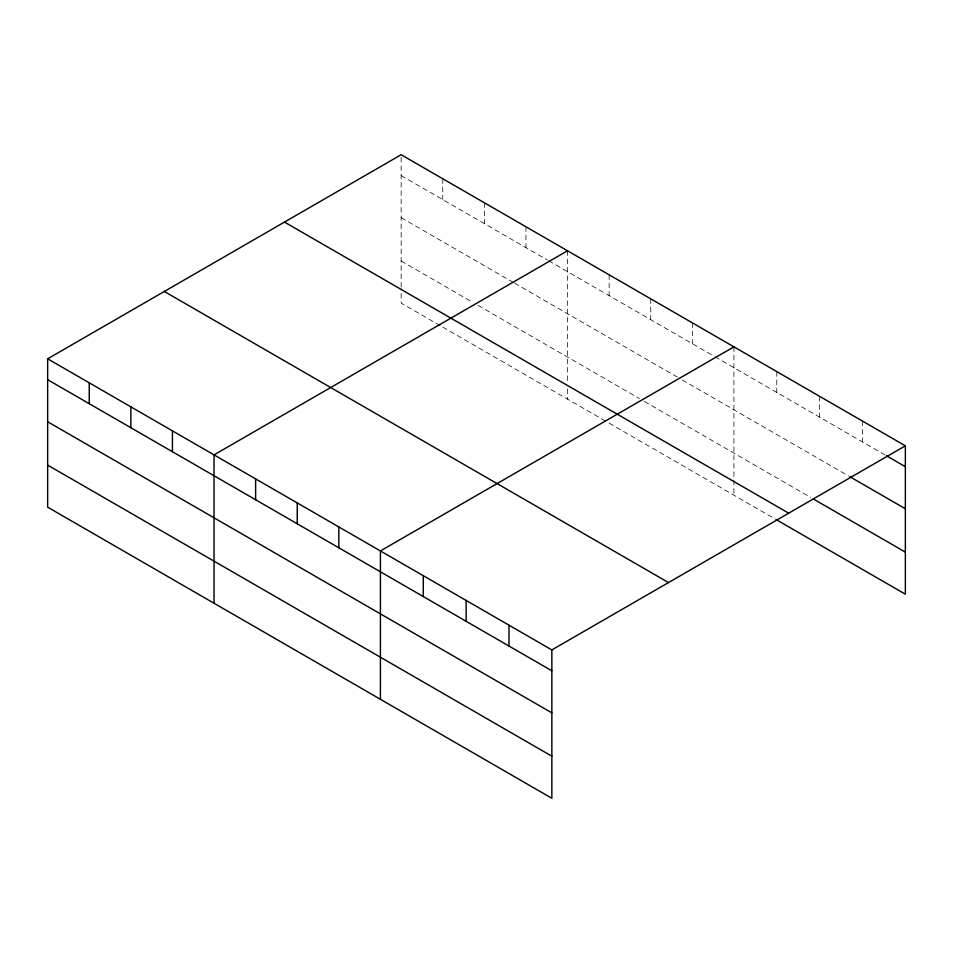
<?xml version="1.0" encoding="UTF-8"?>
<svg xmlns="http://www.w3.org/2000/svg" width="953" height="953" viewBox="0 0 953 953"><rect width="100%" height="100%" fill="white"/><g stroke="black" fill="none" stroke-linecap="round" stroke-linejoin="round"><path stroke-width="0.71" stroke-dasharray="4.76 3.57" d="M401.153 287.127L401.153 154.731M401.153 175.59L547.367 260.002M548.63 260.729L713.761 356.065M715.012 356.791L885.182 455.034M401.153 217.665L513.333 282.433M514.596 283.16L677.202 377.031M682.241 379.949L848.623 476.012M401.153 261.015L472.998 302.494M478.049 305.401L639.392 398.557M644.431 401.463L810.812 497.526M440.226 325.64L401.153 303.078L401.153 288.58M442.752 327.093L606.608 421.702M609.134 423.156L776.778 519.945M862.489 421.083L862.489 441.942M819.64 396.341L819.64 417.2M776.778 371.599L776.778 392.457M733.929 346.856L733.929 495.203M692.331 322.841L692.331 343.699M650.732 298.825L650.732 319.684M609.134 274.809L609.134 295.668M567.535 250.794L567.535 381.736M567.535 388.991L567.535 399.14M525.949 226.778L525.949 247.637M484.35 202.763L484.35 223.621M442.752 178.747L442.752 199.606"/><path stroke-width="1.43" d="M47.65 358.816L551.847 649.922L551.847 798.269L47.65 507.175L47.65 358.816L401.153 154.731L905.35 445.825L905.35 594.184L776.778 519.945M567.535 250.794L214.032 454.879L214.032 603.237M733.929 346.856L380.414 550.941L380.414 699.299M551.847 649.922L905.35 445.825M886.445 455.76L905.35 466.684M849.885 476.738L905.35 508.759M813.338 498.979L905.35 552.109M284.494 222.085L788.691 513.179M164.309 291.475L668.506 582.569M47.65 379.687L551.847 670.781M47.65 421.75L551.847 712.844M47.65 465.1L551.847 756.194M508.985 625.168L508.985 646.039M466.136 600.426L466.136 621.285M423.275 575.683L423.275 596.542M338.827 526.926L338.827 547.784M297.229 502.91L297.229 523.769M255.63 478.894L255.63 499.753M172.433 430.863L172.433 451.722M130.847 406.848L130.847 427.706M89.248 382.832L89.248 403.703"/></g></svg>
